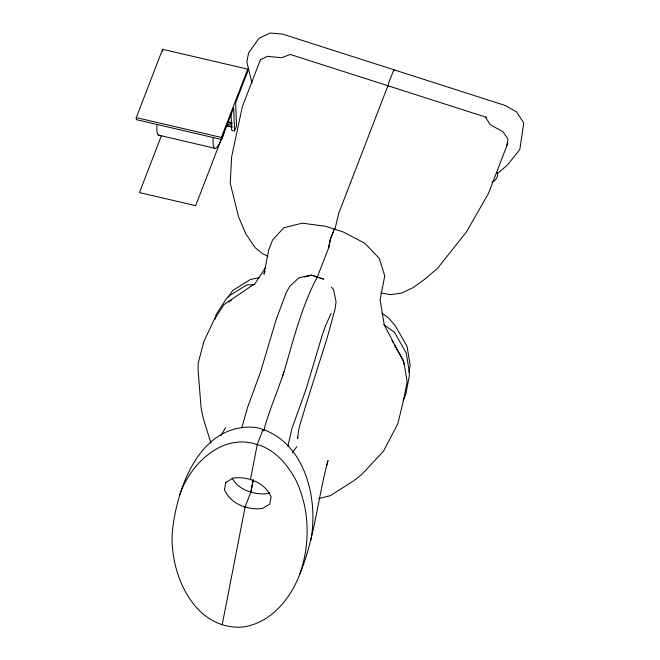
<?xml version="1.0" encoding="UTF-8"?>
<svg xmlns="http://www.w3.org/2000/svg" width="660" height="660" viewBox="0 0 660 660"><rect width="100%" height="100%" fill="white"/><g stroke="black" fill="none" stroke-linecap="round" stroke-linejoin="round"><path stroke-width="0.99" d="M310.753 540.573C318.986 497.797 304.285 438.661 256.179 427.507C200.318 421.74 176.393 487.979 172.26 532.867C169.727 574.299 194.452 630.812 243.169 627C270.988 622.891 290.573 598.851 299.929 573.796C314.762 537.619 317.831 498.019 328.045 460.498L326.452 466.034M214.797 319.489L216.191 314.424L226.108 299.104L228.69 296.117L246.691 284.93L254.933 284.674M222.255 624.467L245.149 506.781L250.882 491.906L253.225 479.894M250.412 479.77L257.243 444.56L263.002 429.693M250.882 491.906L253.217 479.894M328.697 247.648L330.297 239.415L334.274 229.094M335.033 228.855L338.745 213.246L387.915 85.75M387.783 86.444L388.303 83.754L393.929 69.787L393.954 70.636M408.853 372.199L410.157 365.483L407.088 346.467L395.563 326.197L388.476 317.889L382.008 313.203M506.558 146.528L507.994 139.136L503.101 131.868L490.132 124.616L485.504 117.043M287.834 446.374L291.984 428.414L306.166 388.921L322.162 335.396L325.768 325.132L331.138 313.351M241.989 426.979L247.83 406.651L260.42 372.355L276.26 319.291L286.341 292.405L289.591 286.522L298.897 277.802L311.281 275.014L323.73 279.155L311.602 275.269L304.326 276.986M299.929 573.796C310.299 543.931 309.738 510.205 296.497 481.313C288.073 465.292 275.335 449.567 257.243 444.56M263.662 430.98C268.975 410.759 277.522 391.644 284.006 371.819C293.527 339.76 301.463 306.603 317.353 276.961L328.713 247.657L330.313 239.423L334.29 229.102M282.414 376.802L283.99 371.819M234.547 130.993L233.665 107.877L221.479 139.475L136.331 119.633L136.257 117.62L162.599 49.31L247.748 69.151L247.83 71.165L235.645 102.754L236.527 125.87L234.547 130.993L231.709 130.333L231.099 114.254M161.304 135.96L139.475 192.571L195.673 205.664L221.578 138.501A26.747 5.239 -76.9 0 0 223.6 132.643M221.479 139.475L221.405 137.453L247.748 69.151M260.683 59.119L242.302 106.78L231.627 156.882L230.257 183.323L238.458 216.546L245.85 233.945L255.181 247.698L262.507 253.638L267.935 256.22M265.039 271.384L263.95 274.205L268.603 250.297L272.58 239.976L283.816 227.774L302.214 223.171L325.487 226.281L343.084 231.916L364.765 243.226L379.31 258.39L384.755 275.938L380.111 299.838L384.301 325.108L403.986 362.323L407.129 381.826L403.524 400.381L397.873 423.588L383.575 451.06L361.218 475.018L353.38 481.008L330.19 495.726L318.632 498.63M507.952 142.915L488.425 193.537L466.315 232.122L437.357 268.529L424.462 279.427L413.152 287.587L401.569 293.098L390.39 294.64L380.828 292.974M179.569 495.256C189.94 464.129 222.337 432.547 257.26 444.568M403.054 400.711L405.661 394.878L409.274 376.324L409.373 372.331L406.263 353.042L394.474 332.31L383.831 324.604M220.877 435.633L225.58 427.647M228.352 297.182L232.65 290.54L250.255 279.609L259.223 277.546M265.683 267.316L254.974 283.643L223.979 304.615L214.054 319.935L203.816 341.583L198.165 363.272L198.049 369.435L201.094 408.028L203.272 418.374L210.994 443.314M296.86 446.614L292.38 452.545M497.26 173.662L507.49 165.017L519.832 149.416L523.743 123.04L516.574 111.969L505.172 105.451L282.686 34.13L270.237 33L259.091 38.189L248.572 52.932L246.832 61.9L252.004 83.11M491.914 182.366L495.132 180.295L497.104 177.177L497.623 175.824L497.343 172.507M228.822 301.843L231.379 300.25M269.783 492.632L268.158 493.597C254.809 495.247 238.813 490.405 232.114 478.046M260.436 59.771L267.415 56.306L281.515 57.742L290.326 54.466M228.055 121.77L232.031 122.694M228.286 122.215L232.262 123.148M227.576 122.587L231.553 123.511M227.131 124.187L232.097 125.342M226.974 125.631L231.94 126.794M226.207 125.854L232.163 127.24M136.257 117.62L221.405 137.453M158.227 135.094L214.426 148.186M290.433 54.499L486.37 117.315M331.37 287.158L333.564 289.6L336.064 301.95L334.966 309.499L327.302 337.45L304.854 408.301C302.338 418.283 297.841 428.208 297.825 438.603L297.421 436.631M391.924 340.37L393.385 342.944M394.366 344.668L403.161 360.145L403.821 364.188M162.599 49.31L162.673 51.331M221.232 139.375A26.747 5.239 -76.9 0 1 213.163 137.989M159.605 135.176A26.747 5.239 -76.9 0 1 156.964 124.905M225.035 129.013A28.528 5.585 -76.9 0 1 221.62 139.573L221.595 139.037A27.637 5.412 -76.9 0 0 224.251 131.117M225.844 482.394L224.433 489.637C230.522 503.984 247.665 510.452 262.424 508.472L269.709 504.149L271.12 496.914C265.023 482.567 247.888 476.099 233.128 478.071L225.844 482.394"/></g></svg>
